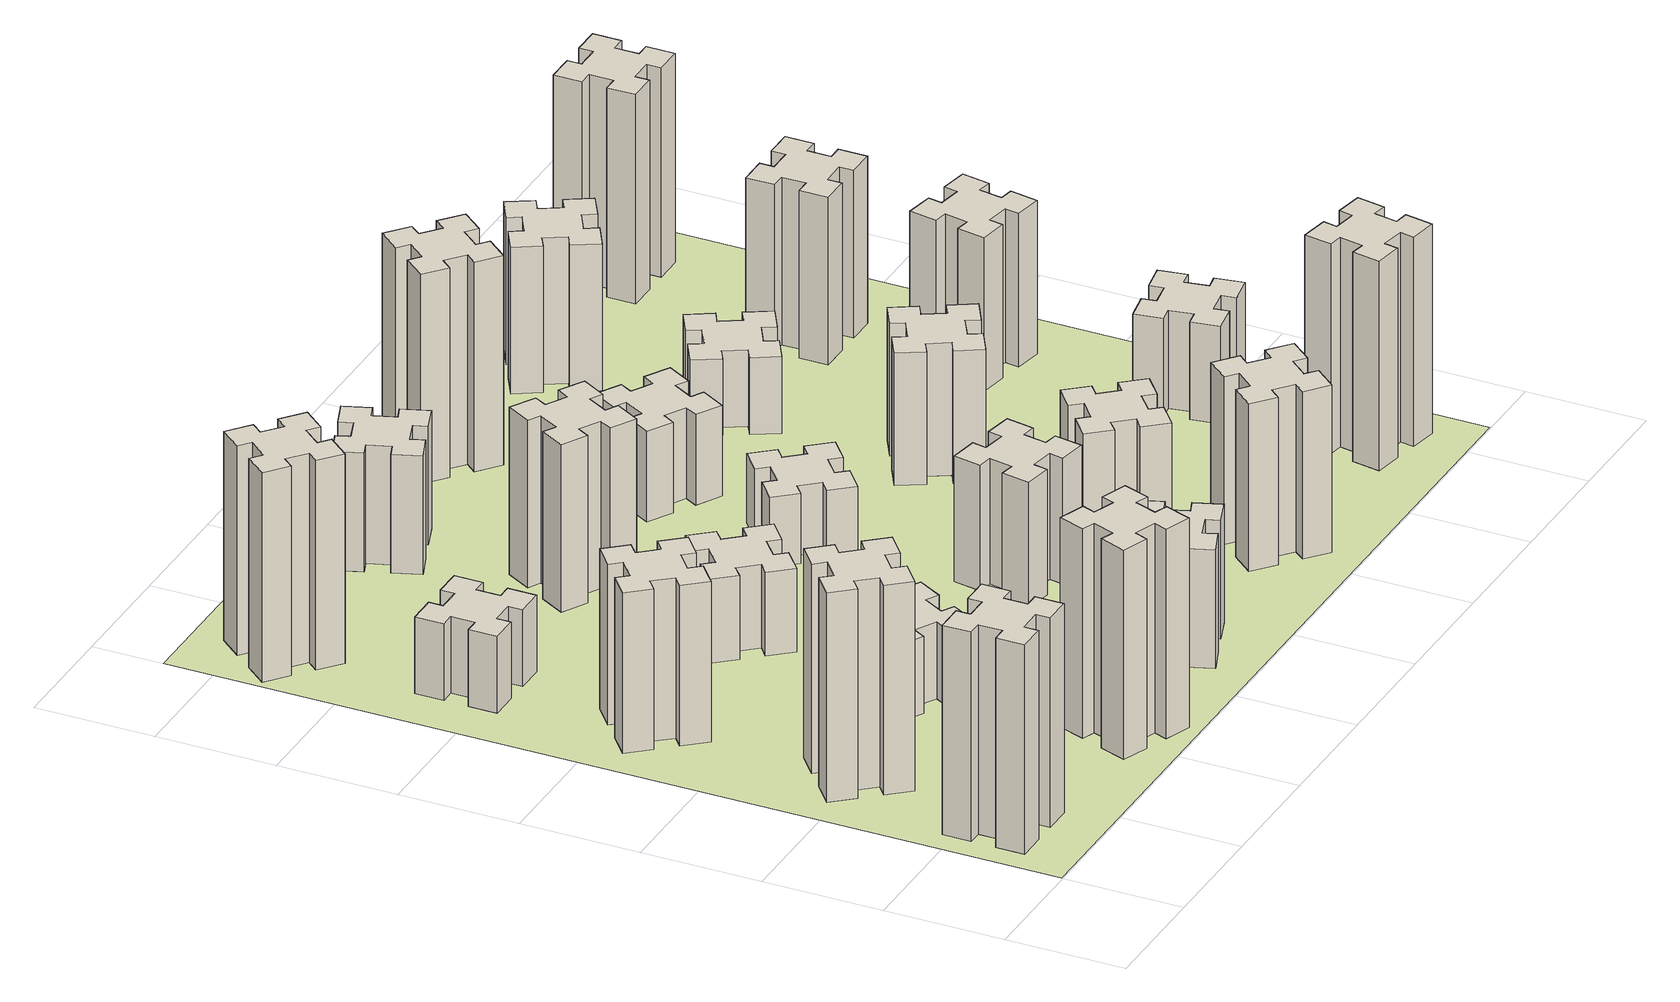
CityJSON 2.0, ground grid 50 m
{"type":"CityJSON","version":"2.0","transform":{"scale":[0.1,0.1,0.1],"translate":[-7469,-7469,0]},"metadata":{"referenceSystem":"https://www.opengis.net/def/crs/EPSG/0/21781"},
"CityObjects":{
"building1":{"type":"Building","attributes":{"class":"1000","function":"1000","usage":"1000","yearOfConstruction":2016,"roofType":"1000","measuredHeight":90,"storeysAboveGround":30,"storeysBelowGround":0},"geometry":[{"type":"Solid","lod":"1","boundaries":[[[[0,1,2,3,4,5,6,7,8,9,10,11,12,13,14,15,16,17,18,19]],[[17,16,20,21]],[[16,15,22,20]],[[15,14,23,22]],[[14,13,24,23]],[[13,12,25,24]],[[12,11,26,25]],[[11,10,27,26]],[[10,9,28,27]],[[9,8,29,28]],[[8,7,30,29]],[[7,6,31,30]],[[6,5,32,31]],[[5,4,33,32]],[[4,3,34,33]],[[3,2,35,34]],[[2,1,36,35]],[[1,0,37,36]],[[0,19,38,37]],[[19,18,39,38]],[[18,17,21,39]],[[24,25,26,27,28,29,30,31,32,33,34,35,36,37,38,39,21,20,22,23]]]]}]},
"building2":{"type":"Building","attributes":{"class":"1000","function":"1000","usage":"1000","yearOfConstruction":2016,"roofType":"1000","measuredHeight":90,"storeysAboveGround":30,"storeysBelowGround":0},"geometry":[{"type":"Solid","lod":"1","boundaries":[[[[40,41,42,43,44,45,46,47,48,49,50,51,52,53,54,55,56,57,58,59]],[[57,56,60,61]],[[56,55,62,60]],[[55,54,63,62]],[[54,53,64,63]],[[53,52,65,64]],[[52,51,66,65]],[[51,50,67,66]],[[50,49,68,67]],[[49,48,69,68]],[[48,47,70,69]],[[47,46,71,70]],[[46,45,72,71]],[[45,44,73,72]],[[44,43,74,73]],[[43,42,75,74]],[[42,41,76,75]],[[41,40,77,76]],[[40,59,78,77]],[[59,58,79,78]],[[58,57,61,79]],[[64,65,66,67,68,69,70,71,72,73,74,75,76,77,78,79,61,60,62,63]]]]}]},
"building3":{"type":"Building","attributes":{"class":"1000","function":"1000","usage":"1000","yearOfConstruction":2016,"roofType":"1000","measuredHeight":69,"storeysAboveGround":30,"storeysBelowGround":0},"geometry":[{"type":"Solid","lod":"1","boundaries":[[[[80,81,82,83,84,85,86,87,88,89,90,91,92,93,94,95,96,97,98,99]],[[97,96,100,101]],[[96,95,102,100]],[[95,94,103,102]],[[94,93,104,103]],[[93,92,105,104]],[[92,91,106,105]],[[91,90,107,106]],[[90,89,108,107]],[[89,88,109,108]],[[88,87,110,109]],[[87,86,111,110]],[[86,85,112,111]],[[85,84,113,112]],[[84,83,114,113]],[[83,82,115,114]],[[82,81,116,115]],[[81,80,117,116]],[[80,99,118,117]],[[99,98,119,118]],[[98,97,101,119]],[[104,105,106,107,108,109,110,111,112,113,114,115,116,117,118,119,101,100,102,103]]]]}]},
"building4":{"type":"Building","attributes":{"class":"1000","function":"1000","usage":"1000","yearOfConstruction":2016,"roofType":"1000","measuredHeight":33,"storeysAboveGround":30,"storeysBelowGround":0},"geometry":[{"type":"Solid","lod":"1","boundaries":[[[[120,121,122,123,124,125,126,127,128,129,130,131,132,133,134,135,136,137,138,139]],[[137,136,140,141]],[[136,135,142,140]],[[135,134,143,142]],[[134,133,144,143]],[[133,132,145,144]],[[132,131,146,145]],[[131,130,147,146]],[[130,129,148,147]],[[129,128,149,148]],[[128,127,150,149]],[[127,126,151,150]],[[126,125,152,151]],[[125,124,153,152]],[[124,123,154,153]],[[123,122,155,154]],[[122,121,156,155]],[[121,120,157,156]],[[120,139,158,157]],[[139,138,159,158]],[[138,137,141,159]],[[144,145,146,147,148,149,150,151,152,153,154,155,156,157,158,159,141,140,142,143]]]]}]},
"building5":{"type":"Building","attributes":{"class":"1000","function":"1000","usage":"1000","yearOfConstruction":2016,"roofType":"1000","measuredHeight":90,"storeysAboveGround":30,"storeysBelowGround":0},"geometry":[{"type":"Solid","lod":"1","boundaries":[[[[160,161,162,163,164,165,166,167,168,169,170,171,172,173,174,175,176,177,178,179]],[[177,176,180,181]],[[176,175,182,180]],[[175,174,183,182]],[[174,173,184,183]],[[173,172,185,184]],[[172,171,186,185]],[[171,170,187,186]],[[170,169,188,187]],[[169,168,189,188]],[[168,167,190,189]],[[167,166,191,190]],[[166,165,192,191]],[[165,164,193,192]],[[164,163,194,193]],[[163,162,195,194]],[[162,161,196,195]],[[161,160,197,196]],[[160,179,198,197]],[[179,178,199,198]],[[178,177,181,199]],[[184,185,186,187,188,189,190,191,192,193,194,195,196,197,198,199,181,180,182,183]]]]}]},
"building6":{"type":"Building","attributes":{"class":"1000","function":"1000","usage":"1000","yearOfConstruction":2016,"roofType":"1000","measuredHeight":90,"storeysAboveGround":30,"storeysBelowGround":0},"geometry":[{"type":"Solid","lod":"1","boundaries":[[[[200,201,202,203,204,205,206,207,208,209,210,211,212,213,214,215,216,217,218,219]],[[217,216,220,221]],[[216,215,222,220]],[[215,214,223,222]],[[214,213,224,223]],[[213,212,225,224]],[[212,211,226,225]],[[211,210,227,226]],[[210,209,228,227]],[[209,208,229,228]],[[208,207,230,229]],[[207,206,231,230]],[[206,205,232,231]],[[205,204,233,232]],[[204,203,234,233]],[[203,202,235,234]],[[202,201,236,235]],[[201,200,237,236]],[[200,219,238,237]],[[219,218,239,238]],[[218,217,221,239]],[[224,225,226,227,228,229,230,231,232,233,234,235,236,237,238,239,221,220,222,223]]]]}]},
"building7":{"type":"Building","attributes":{"class":"1000","function":"1000","usage":"1000","yearOfConstruction":2016,"roofType":"1000","measuredHeight":33,"storeysAboveGround":30,"storeysBelowGround":0},"geometry":[{"type":"Solid","lod":"1","boundaries":[[[[240,241,242,243,244,245,246,247,248,249,250,251,252,253,254,255,256,257,258,259]],[[257,256,260,261]],[[256,255,262,260]],[[255,254,263,262]],[[254,253,264,263]],[[253,252,265,264]],[[252,251,266,265]],[[251,250,267,266]],[[250,249,268,267]],[[249,248,269,268]],[[248,247,270,269]],[[247,246,271,270]],[[246,245,272,271]],[[245,244,273,272]],[[244,243,274,273]],[[243,242,275,274]],[[242,241,276,275]],[[241,240,277,276]],[[240,259,278,277]],[[259,258,279,278]],[[258,257,261,279]],[[264,265,266,267,268,269,270,271,272,273,274,275,276,277,278,279,261,260,262,263]]]]}]},
"building8":{"type":"Building","attributes":{"class":"1000","function":"1000","usage":"1000","yearOfConstruction":2016,"roofType":"1000","measuredHeight":36,"storeysAboveGround":30,"storeysBelowGround":0},"geometry":[{"type":"Solid","lod":"1","boundaries":[[[[280,281,282,283,284,285,286,287,288,289,290,291,292,293,294,295,296,297,298,299]],[[297,296,300,301]],[[296,295,302,300]],[[295,294,303,302]],[[294,293,304,303]],[[293,292,305,304]],[[292,291,306,305]],[[291,290,307,306]],[[290,289,308,307]],[[289,288,309,308]],[[288,287,310,309]],[[287,286,311,310]],[[286,285,312,311]],[[285,284,313,312]],[[284,283,314,313]],[[283,282,315,314]],[[282,281,316,315]],[[281,280,317,316]],[[280,299,318,317]],[[299,298,319,318]],[[298,297,301,319]],[[304,305,306,307,308,309,310,311,312,313,314,315,316,317,318,319,301,300,302,303]]]]}]},
"building9":{"type":"Building","attributes":{"class":"1000","function":"1000","usage":"1000","yearOfConstruction":2016,"roofType":"1000","measuredHeight":51,"storeysAboveGround":30,"storeysBelowGround":0},"geometry":[{"type":"Solid","lod":"1","boundaries":[[[[320,321,322,323,324,325,326,327,328,329,330,331,332,333,334,335,336,337,338,339]],[[337,336,340,341]],[[336,335,342,340]],[[335,334,343,342]],[[334,333,344,343]],[[333,332,345,344]],[[332,331,346,345]],[[331,330,347,346]],[[330,329,348,347]],[[329,328,349,348]],[[328,327,350,349]],[[327,326,351,350]],[[326,325,352,351]],[[325,324,353,352]],[[324,323,354,353]],[[323,322,355,354]],[[322,321,356,355]],[[321,320,357,356]],[[320,339,358,357]],[[339,338,359,358]],[[338,337,341,359]],[[344,345,346,347,348,349,350,351,352,353,354,355,356,357,358,359,341,340,342,343]]]]}]},
"building10":{"type":"Building","attributes":{"class":"1000","function":"1000","usage":"1000","yearOfConstruction":2016,"roofType":"1000","measuredHeight":72,"storeysAboveGround":30,"storeysBelowGround":0},"geometry":[{"type":"Solid","lod":"1","boundaries":[[[[360,361,362,363,364,365,366,367,368,369,370,371,372,373,374,375,376,377,378,379]],[[377,376,380,381]],[[376,375,382,380]],[[375,374,383,382]],[[374,373,384,383]],[[373,372,385,384]],[[372,371,386,385]],[[371,370,387,386]],[[370,369,388,387]],[[369,368,389,388]],[[368,367,390,389]],[[367,366,391,390]],[[366,365,392,391]],[[365,364,393,392]],[[364,363,394,393]],[[363,362,395,394]],[[362,361,396,395]],[[361,360,397,396]],[[360,379,398,397]],[[379,378,399,398]],[[378,377,381,399]],[[384,385,386,387,388,389,390,391,392,393,394,395,396,397,398,399,381,380,382,383]]]]}]},
"building11":{"type":"Building","attributes":{"class":"1000","function":"1000","usage":"1000","yearOfConstruction":2016,"roofType":"1000","measuredHeight":51,"storeysAboveGround":30,"storeysBelowGround":0},"geometry":[{"type":"Solid","lod":"1","boundaries":[[[[400,401,402,403,404,405,406,407,408,409,410,411,412,413,414,415,416,417,418,419]],[[417,416,420,421]],[[416,415,422,420]],[[415,414,423,422]],[[414,413,424,423]],[[413,412,425,424]],[[412,411,426,425]],[[411,410,427,426]],[[410,409,428,427]],[[409,408,429,428]],[[408,407,430,429]],[[407,406,431,430]],[[406,405,432,431]],[[405,404,433,432]],[[404,403,434,433]],[[403,402,435,434]],[[402,401,436,435]],[[401,400,437,436]],[[400,419,438,437]],[[419,418,439,438]],[[418,417,421,439]],[[424,425,426,427,428,429,430,431,432,433,434,435,436,437,438,439,421,420,422,423]]]]}]},
"building12":{"type":"Building","attributes":{"class":"1000","function":"1000","usage":"1000","yearOfConstruction":2016,"roofType":"1000","measuredHeight":54,"storeysAboveGround":30,"storeysBelowGround":0},"geometry":[{"type":"Solid","lod":"1","boundaries":[[[[440,441,442,443,444,445,446,447,448,449,450,451,452,453,454,455,456,457,458,459]],[[457,456,460,461]],[[456,455,462,460]],[[455,454,463,462]],[[454,453,464,463]],[[453,452,465,464]],[[452,451,466,465]],[[451,450,467,466]],[[450,449,468,467]],[[449,448,469,468]],[[448,447,470,469]],[[447,446,471,470]],[[446,445,472,471]],[[445,444,473,472]],[[444,443,474,473]],[[443,442,475,474]],[[442,441,476,475]],[[441,440,477,476]],[[440,459,478,477]],[[459,458,479,478]],[[458,457,461,479]],[[464,465,466,467,468,469,470,471,472,473,474,475,476,477,478,479,461,460,462,463]]]]}]},
"building13":{"type":"Building","attributes":{"class":"1000","function":"1000","usage":"1000","yearOfConstruction":2016,"roofType":"1000","measuredHeight":30,"storeysAboveGround":30,"storeysBelowGround":0},"geometry":[{"type":"Solid","lod":"1","boundaries":[[[[480,481,482,483,484,485,486,487,488,489,490,491,492,493,494,495,496,497,498,499]],[[497,496,500,501]],[[496,495,502,500]],[[495,494,503,502]],[[494,493,504,503]],[[493,492,505,504]],[[492,491,506,505]],[[491,490,507,506]],[[490,489,508,507]],[[489,488,509,508]],[[488,487,510,509]],[[487,486,511,510]],[[486,485,512,511]],[[485,484,513,512]],[[484,483,514,513]],[[483,482,515,514]],[[482,481,516,515]],[[481,480,517,516]],[[480,499,518,517]],[[499,498,519,518]],[[498,497,501,519]],[[504,505,506,507,508,509,510,511,512,513,514,515,516,517,518,519,501,500,502,503]]]]}]},
"building14":{"type":"Building","attributes":{"class":"1000","function":"1000","usage":"1000","yearOfConstruction":2016,"roofType":"1000","measuredHeight":72,"storeysAboveGround":30,"storeysBelowGround":0},"geometry":[{"type":"Solid","lod":"1","boundaries":[[[[520,521,522,523,524,525,526,527,528,529,530,531,532,533,534,535,536,537,538,539]],[[537,536,540,541]],[[536,535,542,540]],[[535,534,543,542]],[[534,533,544,543]],[[533,532,545,544]],[[532,531,546,545]],[[531,530,547,546]],[[530,529,548,547]],[[529,528,549,548]],[[528,527,550,549]],[[527,526,551,550]],[[526,525,552,551]],[[525,524,553,552]],[[524,523,554,553]],[[523,522,555,554]],[[522,521,556,555]],[[521,520,557,556]],[[520,539,558,557]],[[539,538,559,558]],[[538,537,541,559]],[[544,545,546,547,548,549,550,551,552,553,554,555,556,557,558,559,541,540,542,543]]]]}]},
"building15":{"type":"Building","attributes":{"class":"1000","function":"1000","usage":"1000","yearOfConstruction":2016,"roofType":"1000","measuredHeight":39,"storeysAboveGround":30,"storeysBelowGround":0},"geometry":[{"type":"Solid","lod":"1","boundaries":[[[[560,561,562,563,564,565,566,567,568,569,570,571,572,573,574,575,576,577,578,579]],[[577,576,580,581]],[[576,575,582,580]],[[575,574,583,582]],[[574,573,584,583]],[[573,572,585,584]],[[572,571,586,585]],[[571,570,587,586]],[[570,569,588,587]],[[569,568,589,588]],[[568,567,590,589]],[[567,566,591,590]],[[566,565,592,591]],[[565,564,593,592]],[[564,563,594,593]],[[563,562,595,594]],[[562,561,596,595]],[[561,560,597,596]],[[560,579,598,597]],[[579,578,599,598]],[[578,577,581,599]],[[584,585,586,587,588,589,590,591,592,593,594,595,596,597,598,599,581,580,582,583]]]]}]},
"building16":{"type":"Building","attributes":{"class":"1000","function":"1000","usage":"1000","yearOfConstruction":2016,"roofType":"1000","measuredHeight":90,"storeysAboveGround":30,"storeysBelowGround":0},"geometry":[{"type":"Solid","lod":"1","boundaries":[[[[600,601,602,603,604,605,606,607,608,609,610,611,612,613,614,615,616,617,618,619]],[[617,616,620,621]],[[616,615,622,620]],[[615,614,623,622]],[[614,613,624,623]],[[613,612,625,624]],[[612,611,626,625]],[[611,610,627,626]],[[610,609,628,627]],[[609,608,629,628]],[[608,607,630,629]],[[607,606,631,630]],[[606,605,632,631]],[[605,604,633,632]],[[604,603,634,633]],[[603,602,635,634]],[[602,601,636,635]],[[601,600,637,636]],[[600,619,638,637]],[[619,618,639,638]],[[618,617,621,639]],[[624,625,626,627,628,629,630,631,632,633,634,635,636,637,638,639,621,620,622,623]]]]}]},
"building17":{"type":"Building","attributes":{"class":"1000","function":"1000","usage":"1000","yearOfConstruction":2016,"roofType":"1000","measuredHeight":42,"storeysAboveGround":30,"storeysBelowGround":0},"geometry":[{"type":"Solid","lod":"1","boundaries":[[[[640,641,642,643,644,645,646,647,648,649,650,651,652,653,654,655,656,657,658,659]],[[657,656,660,661]],[[656,655,662,660]],[[655,654,663,662]],[[654,653,664,663]],[[653,652,665,664]],[[652,651,666,665]],[[651,650,667,666]],[[650,649,668,667]],[[649,648,669,668]],[[648,647,670,669]],[[647,646,671,670]],[[646,645,672,671]],[[645,644,673,672]],[[644,643,674,673]],[[643,642,675,674]],[[642,641,676,675]],[[641,640,677,676]],[[640,659,678,677]],[[659,658,679,678]],[[658,657,661,679]],[[664,665,666,667,668,669,670,671,672,673,674,675,676,677,678,679,661,660,662,663]]]]}]},
"building18":{"type":"Building","attributes":{"class":"1000","function":"1000","usage":"1000","yearOfConstruction":2016,"roofType":"1000","measuredHeight":57,"storeysAboveGround":30,"storeysBelowGround":0},"geometry":[{"type":"Solid","lod":"1","boundaries":[[[[680,681,682,683,684,685,686,687,688,689,690,691,692,693,694,695,696,697,698,699]],[[697,696,700,701]],[[696,695,702,700]],[[695,694,703,702]],[[694,693,704,703]],[[693,692,705,704]],[[692,691,706,705]],[[691,690,707,706]],[[690,689,708,707]],[[689,688,709,708]],[[688,687,710,709]],[[687,686,711,710]],[[686,685,712,711]],[[685,684,713,712]],[[684,683,714,713]],[[683,682,715,714]],[[682,681,716,715]],[[681,680,717,716]],[[680,699,718,717]],[[699,698,719,718]],[[698,697,701,719]],[[704,705,706,707,708,709,710,711,712,713,714,715,716,717,718,719,701,700,702,703]]]]}]},
"building19":{"type":"Building","attributes":{"class":"1000","function":"1000","usage":"1000","yearOfConstruction":2016,"roofType":"1000","measuredHeight":33,"storeysAboveGround":30,"storeysBelowGround":0},"geometry":[{"type":"Solid","lod":"1","boundaries":[[[[720,721,722,723,724,725,726,727,728,729,730,731,732,733,734,735,736,737,738,739]],[[737,736,740,741]],[[736,735,742,740]],[[735,734,743,742]],[[734,733,744,743]],[[733,732,745,744]],[[732,731,746,745]],[[731,730,747,746]],[[730,729,748,747]],[[729,728,749,748]],[[728,727,750,749]],[[727,726,751,750]],[[726,725,752,751]],[[725,724,753,752]],[[724,723,754,753]],[[723,722,755,754]],[[722,721,756,755]],[[721,720,757,756]],[[720,739,758,757]],[[739,738,759,758]],[[738,737,741,759]],[[744,745,746,747,748,749,750,751,752,753,754,755,756,757,758,759,741,740,742,743]]]]}]},
"building20":{"type":"Building","attributes":{"class":"1000","function":"1000","usage":"1000","yearOfConstruction":2016,"roofType":"1000","measuredHeight":90,"storeysAboveGround":30,"storeysBelowGround":0},"geometry":[{"type":"Solid","lod":"1","boundaries":[[[[760,761,762,763,764,765,766,767,768,769,770,771,772,773,774,775,776,777,778,779]],[[777,776,780,781]],[[776,775,782,780]],[[775,774,783,782]],[[774,773,784,783]],[[773,772,785,784]],[[772,771,786,785]],[[771,770,787,786]],[[770,769,788,787]],[[769,768,789,788]],[[768,767,790,789]],[[767,766,791,790]],[[766,765,792,791]],[[765,764,793,792]],[[764,763,794,793]],[[763,762,795,794]],[[762,761,796,795]],[[761,760,797,796]],[[760,779,798,797]],[[779,778,799,798]],[[778,777,781,799]],[[784,785,786,787,788,789,790,791,792,793,794,795,796,797,798,799,781,780,782,783]]]]}]},
"building21":{"type":"Building","attributes":{"class":"1000","function":"1000","usage":"1000","yearOfConstruction":2016,"roofType":"1000","measuredHeight":63,"storeysAboveGround":30,"storeysBelowGround":0},"geometry":[{"type":"Solid","lod":"1","boundaries":[[[[800,801,802,803,804,805,806,807,808,809,810,811,812,813,814,815,816,817,818,819]],[[817,816,820,821]],[[816,815,822,820]],[[815,814,823,822]],[[814,813,824,823]],[[813,812,825,824]],[[812,811,826,825]],[[811,810,827,826]],[[810,809,828,827]],[[809,808,829,828]],[[808,807,830,829]],[[807,806,831,830]],[[806,805,832,831]],[[805,804,833,832]],[[804,803,834,833]],[[803,802,835,834]],[[802,801,836,835]],[[801,800,837,836]],[[800,819,838,837]],[[819,818,839,838]],[[818,817,821,839]],[[824,825,826,827,828,829,830,831,832,833,834,835,836,837,838,839,821,820,822,823]]]]}]},
"building22":{"type":"Building","attributes":{"class":"1000","function":"1000","usage":"1000","yearOfConstruction":2016,"roofType":"1000","measuredHeight":42,"storeysAboveGround":30,"storeysBelowGround":0},"geometry":[{"type":"Solid","lod":"1","boundaries":[[[[840,841,842,843,844,845,846,847,848,849,850,851,852,853,854,855,856,857,858,859]],[[857,856,860,861]],[[856,855,862,860]],[[855,854,863,862]],[[854,853,864,863]],[[853,852,865,864]],[[852,851,866,865]],[[851,850,867,866]],[[850,849,868,867]],[[849,848,869,868]],[[848,847,870,869]],[[847,846,871,870]],[[846,845,872,871]],[[845,844,873,872]],[[844,843,874,873]],[[843,842,875,874]],[[842,841,876,875]],[[841,840,877,876]],[[840,859,878,877]],[[859,858,879,878]],[[858,857,861,879]],[[864,865,866,867,868,869,870,871,872,873,874,875,876,877,878,879,861,860,862,863]]]]}]},
"building23":{"type":"Building","attributes":{"class":"1000","function":"1000","usage":"1000","yearOfConstruction":2016,"roofType":"1000","measuredHeight":66,"storeysAboveGround":30,"storeysBelowGround":0},"geometry":[{"type":"Solid","lod":"1","boundaries":[[[[880,881,882,883,884,885,886,887,888,889,890,891,892,893,894,895,896,897,898,899]],[[897,896,900,901]],[[896,895,902,900]],[[895,894,903,902]],[[894,893,904,903]],[[893,892,905,904]],[[892,891,906,905]],[[891,890,907,906]],[[890,889,908,907]],[[889,888,909,908]],[[888,887,910,909]],[[887,886,911,910]],[[886,885,912,911]],[[885,884,913,912]],[[884,883,914,913]],[[883,882,915,914]],[[882,881,916,915]],[[881,880,917,916]],[[880,899,918,917]],[[899,898,919,918]],[[898,897,901,919]],[[904,905,906,907,908,909,910,911,912,913,914,915,916,917,918,919,901,900,902,903]]]]}]},
"building24":{"type":"Building","attributes":{"class":"1000","function":"1000","usage":"1000","yearOfConstruction":2016,"roofType":"1000","measuredHeight":72,"storeysAboveGround":30,"storeysBelowGround":0},"geometry":[{"type":"Solid","lod":"1","boundaries":[[[[920,921,922,923,924,925,926,927,928,929,930,931,932,933,934,935,936,937,938,939]],[[937,936,940,941]],[[936,935,942,940]],[[935,934,943,942]],[[934,933,944,943]],[[933,932,945,944]],[[932,931,946,945]],[[931,930,947,946]],[[930,929,948,947]],[[929,928,949,948]],[[928,927,950,949]],[[927,926,951,950]],[[926,925,952,951]],[[925,924,953,952]],[[924,923,954,953]],[[923,922,955,954]],[[922,921,956,955]],[[921,920,957,956]],[[920,939,958,957]],[[939,938,959,958]],[[938,937,941,959]],[[944,945,946,947,948,949,950,951,952,953,954,955,956,957,958,959,941,940,942,943]]]]}]},
"building25":{"type":"Building","attributes":{"class":"1000","function":"1000","usage":"1000","yearOfConstruction":2016,"roofType":"1000","measuredHeight":90,"storeysAboveGround":30,"storeysBelowGround":0},"geometry":[{"type":"Solid","lod":"1","boundaries":[[[[960,961,962,963,964,965,966,967,968,969,970,971,972,973,974,975,976,977,978,979]],[[977,976,980,981]],[[976,975,982,980]],[[975,974,983,982]],[[974,973,984,983]],[[973,972,985,984]],[[972,971,986,985]],[[971,970,987,986]],[[970,969,988,987]],[[969,968,989,988]],[[968,967,990,989]],[[967,966,991,990]],[[966,965,992,991]],[[965,964,993,992]],[[964,963,994,993]],[[963,962,995,994]],[[962,961,996,995]],[[961,960,997,996]],[[960,979,998,997]],[[979,978,999,998]],[[978,977,981,999]],[[984,985,986,987,988,989,990,991,992,993,994,995,996,997,998,999,981,980,982,983]]]]}]},
"landuse1":{"type":"LandUse","attributes":{"name":"plot1","function":"1010"},"geometry":[{"type":"MultiSurface","lod":"1","boundaries":[[[1000,1001,1002,1003]]]}]}
},
"vertices":[
[165,425,0],[165,325,0],[105,325,0],[105,205,0],[225,205,0],[225,265,0],[325,265,0],[325,205,0],[445,205,0],[445,325,0],[385,325,0],[385,425,0],[445,425,0],[445,545,0],[325,545,0],[325,485,0],[225,485,0],[225,545,0],[105,545,0],[105,425,0],[225,485,900],[225,545,900],[325,485,900],[325,545,900],[445,545,900],[445,425,900],[385,425,900],[385,325,900],[445,325,900],[445,205,900],[325,205,900],[325,265,900],[225,265,900],[225,205,900],[105,205,900],[105,325,900],[165,325,900],[165,425,900],[105,425,900],[105,545,900],
[492,1048,0],[427,1124,0],[473,1163,0],[396,1255,0],[304,1178,0],[343,1132,0],[266,1067,0],[228,1113,0],[136,1036,0],[213,944,0],[259,983,0],[323,906,0],[277,868,0],[354,776,0],[446,853,0],[408,899,0],[484,963,0],[523,917,0],[615,994,0],[538,1086,0],[484,963,900],[523,917,900],[408,899,900],[446,853,900],[354,776,900],[277,868,900],[323,906,900],[259,983,900],[213,944,900],[136,1036,900],[228,1113,900],[266,1067,900],[343,1132,900],[304,1178,900],[396,1255,900],[473,1163,900],[427,1124,900],[492,1048,900],[538,1086,900],[615,994,900],
[492,1888,0],[427,1964,0],[473,2003,0],[396,2095,0],[304,2018,0],[343,1972,0],[266,1907,0],[228,1953,0],[136,1876,0],[213,1784,0],[259,1823,0],[323,1746,0],[277,1708,0],[354,1616,0],[446,1693,0],[408,1739,0],[484,1803,0],[523,1757,0],[615,1834,0],[538,1926,0],[484,1803,690],[523,1757,690],[408,1739,690],[446,1693,690],[354,1616,690],[277,1708,690],[323,1746,690],[259,1823,690],[213,1784,690],[136,1876,690],[228,1953,690],[266,1907,690],[343,1972,690],[304,2018,690],[396,2095,690],[473,2003,690],[427,1964,690],[492,1888,690],[538,1926,690],[615,1834,690],
[485,2545,0],[485,2645,0],[545,2645,0],[545,2765,0],[425,2765,0],[425,2705,0],[325,2705,0],[325,2765,0],[205,2765,0],[205,2645,0],[265,2645,0],[265,2545,0],[205,2545,0],[205,2425,0],[325,2425,0],[325,2485,0],[425,2485,0],[425,2425,0],[545,2425,0],[545,2545,0],[425,2485,330],[425,2425,330],[325,2485,330],[325,2425,330],[205,2425,330],[205,2545,330],[265,2545,330],[265,2645,330],[205,2645,330],[205,2765,330],[325,2765,330],[325,2705,330],[425,2705,330],[425,2765,330],[545,2765,330],[545,2645,330],[485,2645,330],[485,2545,330],[545,2545,330],[545,2425,330],
[1029,360,0],[995,266,0],[939,287,0],[897,174,0],[1010,133,0],[1031,189,0],[1125,155,0],[1104,99,0],[1217,57,0],[1258,170,0],[1202,191,0],[1236,285,0],[1292,264,0],[1333,377,0],[1220,418,0],[1200,362,0],[1106,396,0],[1127,452,0],[1014,493,0],[973,380,0],[1106,396,900],[1127,452,900],[1200,362,900],[1220,418,900],[1333,377,900],[1292,264,900],[1236,285,900],[1202,191,900],[1258,170,900],[1217,57,900],[1104,99,900],[1125,155,900],[1031,189,900],[1010,133,900],[897,174,900],[939,287,900],[995,266,900],[1029,360,900],[973,380,900],[1014,493,900],
[384,3387,0],[308,3452,0],[346,3498,0],[254,3575,0],[177,3483,0],[223,3444,0],[159,3368,0],[113,3406,0],[36,3314,0],[128,3237,0],[166,3283,0],[243,3219,0],[204,3173,0],[296,3096,0],[373,3188,0],[327,3226,0],[392,3303,0],[438,3264,0],[515,3356,0],[423,3433,0],[392,3303,900],[438,3264,900],[327,3226,900],[373,3188,900],[296,3096,900],[204,3173,900],[243,3219,900],[166,3283,900],[128,3237,900],[36,3314,900],[113,3406,900],[159,3368,900],[223,3444,900],[177,3483,900],[254,3575,900],[346,3498,900],[308,3452,900],[384,3387,900],[423,3433,900],[515,3356,900],
[1086,1017,0],[1136,1104,0],[1188,1074,0],[1248,1178,0],[1144,1238,0],[1114,1186,0],[1027,1236,0],[1057,1288,0],[953,1348,0],[893,1244,0],[945,1214,0],[895,1127,0],[843,1157,0],[783,1053,0],[887,993,0],[917,1045,0],[1004,995,0],[974,943,0],[1078,883,0],[1138,987,0],[1004,995,330],[974,943,330],[917,1045,330],[887,993,330],[783,1053,330],[843,1157,330],[895,1127,330],[945,1214,330],[893,1244,330],[953,1348,330],[1057,1288,330],[1027,1236,330],[1114,1186,330],[1144,1238,330],[1248,1178,330],[1188,1074,330],[1136,1104,330],[1086,1017,330],[1138,987,330],[1078,883,330],
[1083,1972,0],[1006,1907,0],[968,1953,0],[876,1876,0],[953,1784,0],[999,1823,0],[1063,1746,0],[1017,1708,0],[1094,1616,0],[1186,1693,0],[1148,1739,0],[1224,1803,0],[1263,1757,0],[1355,1834,0],[1278,1926,0],[1232,1888,0],[1167,1964,0],[1213,2003,0],[1136,2095,0],[1044,2018,0],[1167,1964,360],[1213,2003,360],[1232,1888,360],[1278,1926,360],[1355,1834,360],[1263,1757,360],[1224,1803,360],[1148,1739,360],[1186,1693,360],[1094,1616,360],[1017,1708,360],[1063,1746,360],[999,1823,360],[953,1784,360],[876,1876,360],[968,1953,360],[1006,1907,360],[1083,1972,360],[1044,2018,360],[1136,2095,360],
[1765,496,0],[1671,462,0],[1650,518,0],[1537,477,0],[1579,364,0],[1635,385,0],[1669,291,0],[1613,270,0],[1654,157,0],[1767,199,0],[1746,255,0],[1840,289,0],[1860,233,0],[1973,274,0],[1932,387,0],[1876,366,0],[1842,460,0],[1898,480,0],[1857,593,0],[1744,552,0],[1842,460,510],[1898,480,510],[1876,366,510],[1932,387,510],[1973,274,510],[1860,233,510],[1840,289,510],[1746,255,510],[1767,199,510],[1654,157,510],[1613,270,510],[1669,291,510],[1635,385,510],[1579,364,510],[1537,477,510],[1650,518,510],[1671,462,510],[1765,496,510],[1744,552,510],[1857,593,510],
[1314,2666,0],[1227,2716,0],[1257,2768,0],[1153,2828,0],[1093,2724,0],[1145,2694,0],[1095,2607,0],[1043,2637,0],[983,2533,0],[1087,2473,0],[1117,2525,0],[1204,2475,0],[1174,2423,0],[1278,2363,0],[1338,2467,0],[1286,2497,0],[1336,2584,0],[1388,2554,0],[1448,2658,0],[1344,2718,0],[1336,2584,720],[1388,2554,720],[1286,2497,720],[1338,2467,720],[1278,2363,720],[1174,2423,720],[1204,2475,720],[1117,2525,720],[1087,2473,720],[983,2533,720],[1043,2637,720],[1095,2607,720],[1145,2694,720],[1093,2724,720],[1153,2828,720],[1257,2768,720],[1227,2716,720],[1314,2666,720],[1344,2718,720],[1448,2658,720],
[1125,3456,0],[1031,3422,0],[1010,3478,0],[897,3437,0],[939,3324,0],[995,3345,0],[1029,3251,0],[973,3230,0],[1014,3117,0],[1127,3159,0],[1106,3215,0],[1200,3249,0],[1220,3193,0],[1333,3234,0],[1292,3347,0],[1236,3326,0],[1202,3420,0],[1258,3440,0],[1217,3553,0],[1104,3512,0],[1202,3420,510],[1258,3440,510],[1236,3326,510],[1292,3347,510],[1333,3234,510],[1220,3193,510],[1200,3249,510],[1106,3215,510],[1127,3159,510],[1014,3117,510],[973,3230,510],[1029,3251,510],[995,3345,510],[939,3324,510],[897,3437,510],[1010,3478,510],[1031,3422,510],[1125,3456,510],[1104,3512,510],[1217,3553,510],
[2055,1047,0],[2072,1145,0],[2131,1135,0],[2152,1253,0],[2034,1274,0],[2024,1215,0],[1925,1232,0],[1936,1291,0],[1817,1312,0],[1797,1194,0],[1856,1184,0],[1838,1085,0],[1779,1096,0],[1758,977,0],[1877,957,0],[1887,1016,0],[1985,998,0],[1975,939,0],[2093,918,0],[2114,1037,0],[1985,998,540],[1975,939,540],[1887,1016,540],[1877,957,540],[1758,977,540],[1779,1096,540],[1838,1085,540],[1856,1184,540],[1797,1194,540],[1817,1312,540],[1936,1291,540],[1925,1232,540],[2024,1215,540],[2034,1274,540],[2152,1253,540],[2131,1135,540],[2072,1145,540],[2055,1047,540],[2114,1037,540],[2093,918,540],
[1972,1988,0],[1907,2064,0],[1953,2103,0],[1876,2195,0],[1784,2118,0],[1823,2072,0],[1746,2007,0],[1708,2053,0],[1616,1976,0],[1693,1884,0],[1739,1923,0],[1803,1846,0],[1757,1808,0],[1834,1716,0],[1926,1793,0],[1888,1839,0],[1964,1903,0],[2003,1857,0],[2095,1934,0],[2018,2026,0],[1964,1903,300],[2003,1857,300],[1888,1839,300],[1926,1793,300],[1834,1716,300],[1757,1808,300],[1803,1846,300],[1739,1923,300],[1693,1884,300],[1616,1976,300],[1708,2053,300],[1746,2007,300],[1823,2072,300],[1784,2118,300],[1876,2195,300],[1953,2103,300],[1907,2064,300],[1972,1988,300],[2018,2026,300],[2095,1934,300],
[2486,323,0],[2563,259,0],[2524,213,0],[2616,136,0],[2693,228,0],[2647,266,0],[2712,343,0],[2758,304,0],[2835,396,0],[2743,473,0],[2704,427,0],[2628,492,0],[2666,538,0],[2574,615,0],[2497,523,0],[2543,484,0],[2479,408,0],[2433,446,0],[2356,354,0],[2448,277,0],[2479,408,720],[2433,446,720],[2543,484,720],[2497,523,720],[2574,615,720],[2666,538,720],[2628,492,720],[2704,427,720],[2743,473,720],[2835,396,720],[2758,304,720],[2712,343,720],[2647,266,720],[2693,228,720],[2616,136,720],[2524,213,720],[2563,259,720],[2486,323,720],[2448,277,720],[2356,354,720],
[2026,2497,0],[2076,2584,0],[2128,2554,0],[2188,2658,0],[2084,2718,0],[2054,2666,0],[1967,2716,0],[1997,2768,0],[1893,2828,0],[1833,2724,0],[1885,2694,0],[1835,2607,0],[1783,2637,0],[1723,2533,0],[1827,2473,0],[1857,2525,0],[1944,2475,0],[1914,2423,0],[2018,2363,0],[2078,2467,0],[1944,2475,390],[1914,2423,390],[1857,2525,390],[1827,2473,390],[1723,2533,390],[1783,2637,390],[1835,2607,390],[1885,2694,390],[1833,2724,390],[1893,2828,390],[1997,2768,390],[1967,2716,390],[2054,2666,390],[2084,2718,390],[2188,2658,390],[2128,2554,390],[2076,2584,390],[2026,2497,390],[2078,2467,390],[2018,2363,390],
[1746,3383,0],[1823,3319,0],[1784,3273,0],[1876,3196,0],[1953,3288,0],[1907,3326,0],[1972,3403,0],[2018,3364,0],[2095,3456,0],[2003,3533,0],[1964,3487,0],[1888,3552,0],[1926,3598,0],[1834,3675,0],[1757,3583,0],[1803,3544,0],[1739,3468,0],[1693,3506,0],[1616,3414,0],[1708,3337,0],[1739,3468,900],[1693,3506,900],[1803,3544,900],[1757,3583,900],[1834,3675,900],[1926,3598,900],[1888,3552,900],[1964,3487,900],[2003,3533,900],[2095,3456,900],[2018,3364,900],[1972,3403,900],[1907,3326,900],[1953,3288,900],[1876,3196,900],[1784,3273,900],[1823,3319,900],[1746,3383,900],[1708,3337,900],[1616,3414,900],
[2628,899,0],[2704,963,0],[2743,917,0],[2835,994,0],[2758,1086,0],[2712,1048,0],[2647,1124,0],[2693,1163,0],[2616,1255,0],[2524,1178,0],[2563,1132,0],[2486,1067,0],[2448,1113,0],[2356,1036,0],[2433,944,0],[2479,983,0],[2543,906,0],[2497,868,0],[2574,776,0],[2666,853,0],[2543,906,420],[2497,868,420],[2479,983,420],[2433,944,420],[2356,1036,420],[2448,1113,420],[2486,1067,420],[2563,1132,420],[2524,1178,420],[2616,1255,420],[2693,1163,420],[2647,1124,420],[2712,1048,420],[2758,1086,420],[2835,994,420],[2743,917,420],[2704,963,420],[2628,899,420],[2666,853,420],[2574,776,420],
[2584,1876,0],[2497,1826,0],[2467,1878,0],[2363,1818,0],[2423,1714,0],[2475,1744,0],[2525,1657,0],[2473,1627,0],[2533,1523,0],[2637,1583,0],[2607,1635,0],[2694,1685,0],[2724,1633,0],[2828,1693,0],[2768,1797,0],[2716,1767,0],[2666,1854,0],[2718,1884,0],[2658,1988,0],[2554,1928,0],[2666,1854,570],[2718,1884,570],[2716,1767,570],[2768,1797,570],[2828,1693,570],[2724,1633,570],[2694,1685,570],[2607,1635,570],[2637,1583,570],[2533,1523,570],[2473,1627,570],[2525,1657,570],[2475,1744,570],[2423,1714,570],[2363,1818,570],[2467,1878,570],[2497,1826,570],[2584,1876,570],[2554,1928,570],[2658,1988,570],
[2475,2584,0],[2525,2497,0],[2473,2467,0],[2533,2363,0],[2637,2423,0],[2607,2475,0],[2694,2525,0],[2724,2473,0],[2828,2533,0],[2768,2637,0],[2716,2607,0],[2666,2694,0],[2718,2724,0],[2658,2828,0],[2554,2768,0],[2584,2716,0],[2497,2666,0],[2467,2718,0],[2363,2658,0],[2423,2554,0],[2497,2666,330],[2467,2718,330],[2584,2716,330],[2554,2768,330],[2658,2828,330],[2718,2724,330],[2666,2694,330],[2716,2607,330],[2768,2637,330],[2828,2533,330],[2724,2473,330],[2694,2525,330],[2607,2475,330],[2637,2423,330],[2533,2363,330],[2473,2467,330],[2525,2497,330],[2475,2584,330],[2423,2554,330],[2363,2658,330],
[3504,475,0],[3405,492,0],[3416,551,0],[3297,572,0],[3277,454,0],[3336,444,0],[3318,345,0],[3259,356,0],[3238,237,0],[3357,217,0],[3367,276,0],[3465,258,0],[3455,199,0],[3573,178,0],[3594,297,0],[3535,307,0],[3552,405,0],[3611,395,0],[3632,513,0],[3514,534,0],[3552,405,900],[3611,395,900],[3535,307,900],[3594,297,900],[3573,178,900],[3455,199,900],[3465,258,900],[3367,276,900],[3357,217,900],[3238,237,900],[3259,356,900],[3318,345,900],[3336,444,900],[3277,454,900],[3297,572,900],[3416,551,900],[3405,492,900],[3504,475,900],[3514,534,900],[3632,513,900],
[2716,3347,0],[2666,3434,0],[2718,3464,0],[2658,3568,0],[2554,3508,0],[2584,3456,0],[2497,3406,0],[2467,3458,0],[2363,3398,0],[2423,3294,0],[2475,3324,0],[2525,3237,0],[2473,3207,0],[2533,3103,0],[2637,3163,0],[2607,3215,0],[2694,3265,0],[2724,3213,0],[2828,3273,0],[2768,3377,0],[2694,3265,630],[2724,3213,630],[2607,3215,630],[2637,3163,630],[2533,3103,630],[2473,3207,630],[2525,3237,630],[2475,3324,630],[2423,3294,630],[2363,3398,630],[2467,3458,630],[2497,3406,630],[2584,3456,630],[2554,3508,630],[2658,3568,630],[2718,3464,630],[2666,3434,630],[2716,3347,630],[2768,3377,630],[2828,3273,630],
[3405,998,0],[3504,1016,0],[3514,957,0],[3632,977,0],[3611,1096,0],[3552,1085,0],[3535,1184,0],[3594,1194,0],[3573,1312,0],[3455,1291,0],[3465,1232,0],[3367,1215,0],[3357,1274,0],[3238,1253,0],[3259,1135,0],[3318,1145,0],[3336,1047,0],[3277,1037,0],[3297,918,0],[3416,939,0],[3336,1047,420],[3277,1037,420],[3318,1145,420],[3259,1135,420],[3238,1253,420],[3357,1274,420],[3367,1215,420],[3465,1232,420],[3455,1291,420],[3573,1312,420],[3594,1194,420],[3535,1184,420],[3552,1085,420],[3611,1096,420],[3632,977,420],[3514,957,420],[3504,1016,420],[3405,998,420],[3416,939,420],[3297,918,420],
[3267,1856,0],[3365,1838,0],[3355,1779,0],[3473,1758,0],[3494,1877,0],[3435,1887,0],[3452,1985,0],[3511,1975,0],[3532,2093,0],[3414,2114,0],[3404,2055,0],[3305,2072,0],[3316,2131,0],[3197,2152,0],[3177,2034,0],[3236,2024,0],[3218,1925,0],[3159,1936,0],[3138,1817,0],[3257,1797,0],[3218,1925,660],[3159,1936,660],[3236,2024,660],[3177,2034,660],[3197,2152,660],[3316,2131,660],[3305,2072,660],[3404,2055,660],[3414,2114,660],[3532,2093,660],[3511,1975,660],[3452,1985,660],[3435,1887,660],[3494,1877,660],[3473,1758,660],[3355,1779,660],[3365,1838,660],[3267,1856,660],[3257,1797,660],[3138,1817,660],
[3285,2705,0],[3185,2705,0],[3185,2765,0],[3065,2765,0],[3065,2645,0],[3125,2645,0],[3125,2545,0],[3065,2545,0],[3065,2425,0],[3185,2425,0],[3185,2485,0],[3285,2485,0],[3285,2425,0],[3405,2425,0],[3405,2545,0],[3345,2545,0],[3345,2645,0],[3405,2645,0],[3405,2765,0],[3285,2765,0],[3345,2645,720],[3405,2645,720],[3345,2545,720],[3405,2545,720],[3405,2425,720],[3285,2425,720],[3285,2485,720],[3185,2485,720],[3185,2425,720],[3065,2425,720],[3065,2545,720],[3125,2545,720],[3125,2645,720],[3065,2645,720],[3065,2765,720],[3185,2765,720],[3185,2705,720],[3285,2705,720],[3285,2765,720],[3405,2765,720],
[3285,3325,0],[3385,3325,0],[3385,3265,0],[3505,3265,0],[3505,3385,0],[3445,3385,0],[3445,3485,0],[3505,3485,0],[3505,3605,0],[3385,3605,0],[3385,3545,0],[3285,3545,0],[3285,3605,0],[3165,3605,0],[3165,3485,0],[3225,3485,0],[3225,3385,0],[3165,3385,0],[3165,3265,0],[3285,3265,0],[3225,3385,900],[3165,3385,900],[3225,3485,900],[3165,3485,900],[3165,3605,900],[3285,3605,900],[3285,3545,900],[3385,3545,900],[3385,3605,900],[3505,3605,900],[3505,3485,900],[3445,3485,900],[3445,3385,900],[3505,3385,900],[3505,3265,900],[3385,3265,900],[3385,3325,900],[3285,3325,900],[3285,3265,900],[3165,3265,900],
[5,3705,0],[3705,3705,0],[3705,5,0],[5,5,0]
]}
